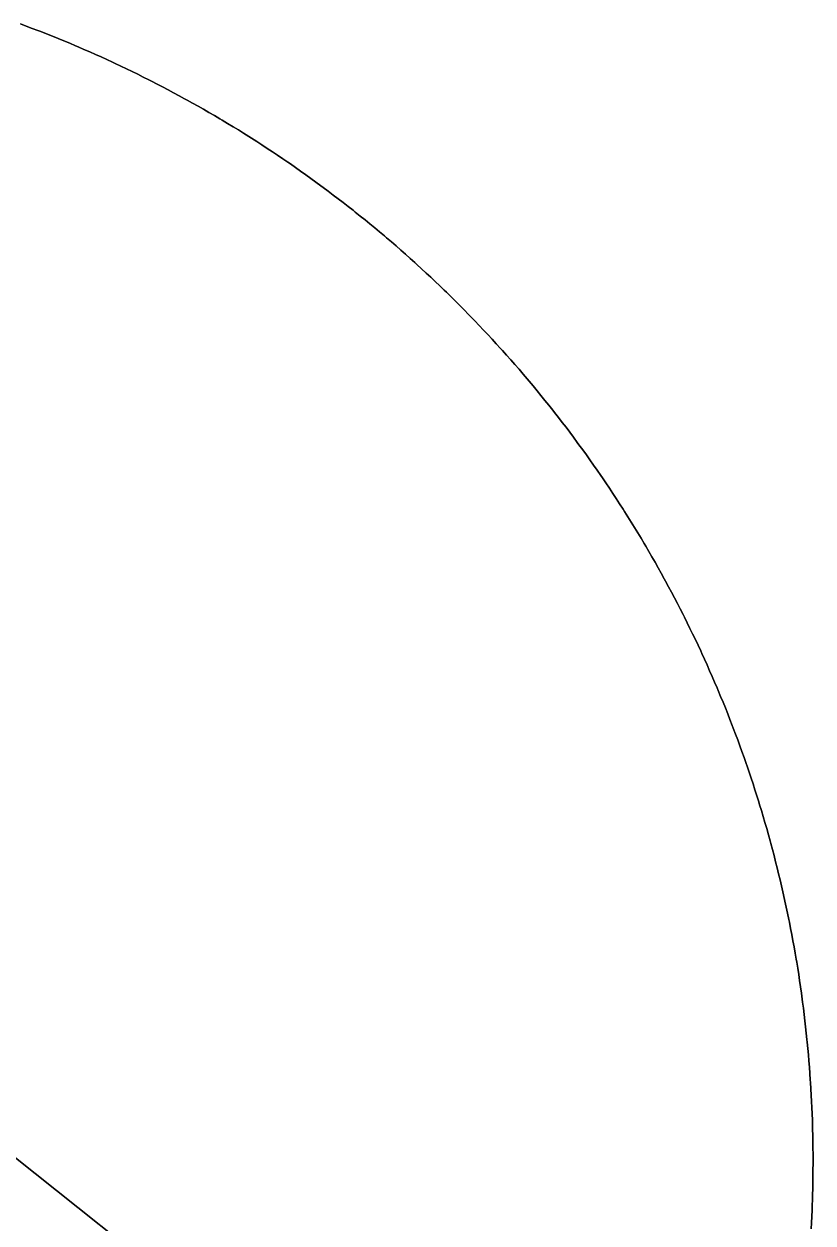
# Model space of a CAD drawing. Header units: metres. Extents: x 708058 to 716328, y 4237327 to 4243479.
# Drawn here: x 714373 to 716328, y 4240324 to 4243295 of the extents above; entities that cross this region are included whole.
import ezdxf

# ---------------------------------------------------------------- set-up
doc = ezdxf.new("R2010")
doc.units = ezdxf.units.M

msp = doc.modelspace()

# ---------------------------------------------------------------- linework, layer by layer
at = {"layer": 'AUX_LOC IAT'}
msp.add_polyline3d([(710852.4, 4243271.5, 107.7), (709995.8, 4237561.9, 107.7), (715039.4, 4239545.4, 13.8), (715091.9, 4239895.4, 13.8), (710852.4, 4243271.5, 107.7)], dxfattribs=at)
at = {"layer": 'AUX_RECNET LEAL'}
msp.add_polyline3d([(716323.7, 4240309, 235.9), (716324.5, 4240324.5, 235.9), (716325.3, 4240340, 235.9), (716326, 4240355.4, 235.9), (716326.6, 4240370.9, 235.9), (716326.8, 4240378.2, 235.9), (716327.3, 4240393.7, 235.9), (716327.7, 4240409.2, 235.9), (716328, 4240424.7, 235.9), (716328.3, 4240440.2, 235.9), (716328.4, 4240455.7, 235.9), (716328.5, 4240471.2, 235.9), (716328.5, 4240478.5, 235.9), (716328.5, 4240494, 235.9), (716328.3, 4240509.4, 235.9), (716328.1, 4240524.9, 235.9), (716327.9, 4240540.4, 235.9), (716327.5, 4240555.9, 235.9), (716327.1, 4240571.4, 235.9), (716326.8, 4240578.7, 235.9), (716326.3, 4240594.2, 235.9), (716325.6, 4240609.7, 235.9), (716324.9, 4240625.1, 235.9), (716324.1, 4240640.6, 235.9), (716323.3, 4240656.1, 235.9), (716322.3, 4240671.5, 235.9), (716321.8, 4240678.8, 235.9), (716320.8, 4240694.3, 235.9), (716319.6, 4240709.7, 235.9), (716318.4, 4240725.2, 235.9), (716317.1, 4240740.6, 235.9), (716315.7, 4240756, 235.9), (716314.2, 4240771.5, 235.9), (716313.5, 4240778.7, 235.9), (716311.9, 4240794.1, 235.9), (716310.2, 4240809.5, 235.9), (716308.5, 4240824.9, 235.9), (716306.7, 4240840.3, 235.9), (716304.7, 4240855.7, 235.9), (716302.8, 4240871.1, 235.9), (716301.8, 4240878.3, 235.9), (716299.7, 4240893.6, 235.9), (716297.5, 4240909, 235.9), (716295.3, 4240924.3, 235.9), (716292.9, 4240939.6, 235.9), (716290.5, 4240954.9, 235.9), (716288, 4240970.2, 235.9), (716286.8, 4240977.4, 235.9), (716284.2, 4240992.7, 235.9), (716281.5, 4241007.9, 235.9), (716278.7, 4241023.2, 235.9), (716275.9, 4241038.4, 235.9), (716272.9, 4241053.6, 235.9), (716269.9, 4241068.8, 235.9), (716268.5, 4241076, 235.9), (716265.4, 4241091.1, 235.9), (716262.2, 4241106.3, 235.9), (716258.9, 4241121.4, 235.9), (716255.5, 4241136.6, 235.9), (716252.1, 4241151.7, 235.9), (716248.6, 4241166.8, 235.9), (716246.9, 4241173.9, 235.9), (716243.3, 4241188.9, 235.9), (716239.6, 4241204, 235.9), (716235.8, 4241219, 235.9), (716231.9, 4241234, 235.9), (716228, 4241249, 235.9), (716224, 4241263.9, 235.9), (716222, 4241271, 235.9), (716217.9, 4241285.9, 235.9), (716213.7, 4241300.8, 235.9), (716209.4, 4241315.7, 235.9), (716205.1, 4241330.6, 235.9), (716200.6, 4241345.4, 235.9), (716196.1, 4241360.2, 235.9), (716194, 4241367.2, 235.9), (716189.3, 4241382, 235.9), (716184.6, 4241396.8, 235.9), (716179.9, 4241411.5, 235.9), (716175, 4241426.2, 235.9), (716170.1, 4241440.9, 235.9), (716165.1, 4241455.6, 235.9), (716162.7, 4241462.5, 235.9), (716157.6, 4241477.1, 235.9), (716152.4, 4241491.7, 235.9), (716147.1, 4241506.3, 235.9), (716141.8, 4241520.8, 235.9), (716136.3, 4241535.3, 235.9), (716130.9, 4241549.8, 235.9), (716128.2, 4241556.6, 235.9), (716122.6, 4241571.1, 235.9), (716117, 4241585.5, 235.9), (716111.2, 4241599.9, 235.9), (716105.4, 4241614.2, 235.9), (716099.5, 4241628.5, 235.9), (716093.5, 4241642.8, 235.9), (716090.7, 4241649.6, 235.9), (716084.6, 4241663.8, 235.9), (716078.4, 4241678, 235.9), (716072.2, 4241692.2, 235.9), (716065.9, 4241706.4, 235.9), (716059.5, 4241720.5, 235.9), (716053.1, 4241734.6, 235.9), (716050, 4241741.2, 235.9), (716043.5, 4241755.2, 235.9), (716036.8, 4241769.2, 235.9), (716030.1, 4241783.2, 235.9), (716023.4, 4241797.1, 235.9), (716016.5, 4241811, 235.9), (716009.6, 4241824.9, 235.9), (716006.3, 4241831.4, 235.9), (715999.3, 4241845.2, 235.9), (715992.2, 4241859, 235.9), (715985, 4241872.7, 235.9), (715977.8, 4241886.4, 235.9), (715970.5, 4241900.1, 235.9), (715963.1, 4241913.7, 235.9), (715959.6, 4241920.1, 235.9), (715952.2, 4241933.7, 235.9), (715944.6, 4241947.2, 235.9), (715937, 4241960.7, 235.9), (715929.3, 4241974.2, 235.9), (715921.5, 4241987.6, 235.9), (715913.7, 4242001, 235.9), (715910, 4242007.2, 235.9), (715902.1, 4242020.6, 235.9), (715894.1, 4242033.8, 235.9), (715886, 4242047.1, 235.9), (715877.9, 4242060.2, 235.9), (715869.7, 4242073.4, 235.9), (715861.4, 4242086.5, 235.9), (715857.5, 4242092.6, 235.9), (715849.1, 4242105.7, 235.9), (715840.7, 4242118.7, 235.9), (715832.2, 4242131.6, 235.9), (715823.6, 4242144.5, 235.9), (715815, 4242157.4, 235.9), (715806.3, 4242170.2, 235.9), (715802.2, 4242176.2, 235.9), (715793.4, 4242189, 235.9), (715784.5, 4242201.7, 235.9), (715775.6, 4242214.4, 235.9), (715766.6, 4242227, 235.9), (715757.5, 4242239.5, 235.9), (715748.4, 4242252.1, 235.9), (715744.1, 4242257.9, 235.9), (715734.9, 4242270.4, 235.9), (715725.6, 4242282.8, 235.9), (715716.2, 4242295.2, 235.9), (715706.8, 4242307.5, 235.9), (715697.3, 4242319.7, 235.9), (715687.8, 4242331.9, 235.9), (715683.3, 4242337.7, 235.9), (715673.7, 4242349.8, 235.9), (715664, 4242361.9, 235.9), (715654.2, 4242373.9, 235.9), (715644.4, 4242385.9, 235.9), (715634.5, 4242397.8, 235.9), (715624.6, 4242409.7, 235.9), (715619.9, 4242415.3, 235.9), (715609.8, 4242427.1, 235.9), (715599.7, 4242438.9, 235.9), (715589.6, 4242450.6, 235.9), (715579.4, 4242462.2, 235.9), (715569.1, 4242473.8, 235.9), (715558.8, 4242485.4, 235.9), (715553.9, 4242490.8, 235.9), (715543.5, 4242502.2, 235.9), (715533, 4242513.7, 235.9), (715522.5, 4242525, 235.9), (715511.9, 4242536.3, 235.9), (715501.2, 4242547.6, 235.9), (715490.5, 4242558.8, 235.9), (715485.4, 4242564, 235.9), (715474.6, 4242575.1, 235.9), (715463.8, 4242586.2, 235.9), (715452.9, 4242597.2, 235.9), (715441.9, 4242608.1, 235.9), (715430.9, 4242619, 235.9), (715419.8, 4242629.8, 235.9), (715414.6, 4242634.9, 235.9), (715403.4, 4242645.7, 235.9), (715392.2, 4242656.3, 235.9), (715380.9, 4242667, 235.9), (715369.6, 4242677.5, 235.9), (715358.2, 4242688, 235.9), (715346.8, 4242698.5, 235.9), (715341.4, 4242703.4, 235.9), (715329.8, 4242713.8, 235.9), (715318.3, 4242724.1, 235.9), (715306.7, 4242734.3, 235.9), (715295, 4242744.5, 235.9), (715283.3, 4242754.6, 235.9), (715271.5, 4242764.7, 235.9), (715265.9, 4242769.4, 235.9), (715254, 4242779.4, 235.9), (715242.1, 4242789.3, 235.9), (715230.2, 4242799.2, 235.9), (715218.2, 4242808.9, 235.9), (715206.1, 4242818.7, 235.9), (715194, 4242828.3, 235.9), (715188.3, 4242832.9, 235.9), (715176.1, 4242842.4, 235.9), (715163.9, 4242852, 235.9), (715151.6, 4242861.4, 235.9), (715139.3, 4242870.8, 235.9), (715126.9, 4242880.1, 235.9), (715114.5, 4242889.4, 235.9), (715108.6, 4242893.7, 235.9), (715096.1, 4242902.9, 235.9), (715083.6, 4242912, 235.9), (715071, 4242921, 235.9), (715058.3, 4242929.9, 235.9), (715045.7, 4242938.8, 235.9), (715032.9, 4242947.7, 235.9), (715026.9, 4242951.8, 235.9), (715014.1, 4242960.6, 235.9), (715001.3, 4242969.2, 235.9), (714988.4, 4242977.8, 235.9), (714975.5, 4242986.4, 235.9), (714962.5, 4242994.8, 235.9), (714949.5, 4243003.3, 235.9), (714943.4, 4243007.2, 235.9), (714930.3, 4243015.5, 235.9), (714917.2, 4243023.7, 235.9), (714904, 4243031.9, 235.9), (714890.8, 4243040, 235.9), (714877.5, 4243048, 235.9), (714864.3, 4243056, 235.9), (714858, 4243059.7, 235.9), (714844.6, 4243067.6, 235.9), (714831.2, 4243075.4, 235.9), (714817.8, 4243083.1, 235.9), (714804.3, 4243090.8, 235.9), (714790.8, 4243098.4, 235.9), (714777.3, 4243105.9, 235.9), (714770.9, 4243109.4, 235.9), (714757.3, 4243116.8, 235.9), (714743.6, 4243124.2, 235.9), (714730, 4243131.4, 235.9), (714716.3, 4243138.6, 235.9), (714702.5, 4243145.8, 235.9), (714688.7, 4243152.8, 235.9), (714682.2, 4243156.1, 235.9), (714668.4, 4243163.1, 235.9), (714654.5, 4243170, 235.9), (714640.6, 4243176.8, 235.9), (714626.6, 4243183.5, 235.9), (714612.6, 4243190.2, 235.9), (714598.6, 4243196.8, 235.9), (714592, 4243199.9, 235.9), (714577.9, 4243206.3, 235.9), (714563.8, 4243212.8, 235.9), (714549.7, 4243219.1, 235.9), (714535.5, 4243225.4, 235.9), (714521.3, 4243231.6, 235.9), (714507.1, 4243237.7, 235.9), (714500.4, 4243240.6, 235.9), (714486.1, 4243246.6, 235.9), (714471.8, 4243252.5, 235.9), (714457.4, 4243258.4, 235.9), (714443.1, 4243264.2, 235.9), (714428.7, 4243269.9, 235.9), (714414.3, 4243275.5, 235.9), (714407.4, 4243278.2, 235.9), (714393, 4243283.7, 235.9), (714378.5, 4243289.2, 235.9), (714364, 4243294.5, 235.9)], dxfattribs=at)
at = {"layer": 'FINAL_AUX_LOC IAT'}
msp.add_polyline3d([(711436.1, 4242806.7, 0), (713127.4, 4241459.8, 0), (714029.4, 4240741.6, 0), (715091.9, 4239895.4, 0), (715039.4, 4239545.4, 0), (713771.4, 4239046.7, 0), (711455.1, 4238135.8, 0)], dxfattribs=at)
at = {"layer": 'FINAL_AUX_RECNET LEAL'}
for points in [[(714364, 4243294.5, 0), (714378.5, 4243289.2, 0), (714393, 4243283.7, 0), (714407.4, 4243278.2, 0), (714414.3, 4243275.5, 0), (714428.7, 4243269.9, 0), (714443.1, 4243264.2, 0), (714457.4, 4243258.4, 0), (714471.8, 4243252.5, 0), (714486.1, 4243246.6, 0), (714500.4, 4243240.6, 0), (714507.1, 4243237.7, 0), (714521.3, 4243231.6, 0), (714535.5, 4243225.4, 0), (714549.7, 4243219.1, 0), (714563.8, 4243212.8, 0), (714577.9, 4243206.3, 0), (714592, 4243199.9, 0), (714598.6, 4243196.8, 0), (714612.6, 4243190.2, 0), (714626.6, 4243183.5, 0), (714640.6, 4243176.8, 0), (714654.5, 4243170, 0), (714668.4, 4243163.1, 0), (714682.2, 4243156.1, 0), (714688.7, 4243152.8, 0), (714702.5, 4243145.8, 0), (714716.3, 4243138.6, 0), (714730, 4243131.4, 0), (714743.6, 4243124.2, 0), (714757.3, 4243116.8, 0), (714770.9, 4243109.4, 0), (714777.3, 4243105.9, 0), (714790.8, 4243098.4, 0), (714804.3, 4243090.8, 0), (714817.8, 4243083.1, 0), (714831.2, 4243075.4, 0), (714844.6, 4243067.6, 0), (714858, 4243059.7, 0), (714864.3, 4243056, 0), (714877.5, 4243048, 0), (714890.8, 4243040, 0), (714904, 4243031.9, 0), (714917.2, 4243023.7, 0), (714930.3, 4243015.5, 0), (714943.4, 4243007.2, 0), (714949.5, 4243003.3, 0), (714962.5, 4242994.8, 0), (714975.5, 4242986.4, 0), (714988.4, 4242977.8, 0), (715001.3, 4242969.2, 0), (715014.1, 4242960.6, 0), (715026.9, 4242951.8, 0), (715032.9, 4242947.7, 0), (715045.7, 4242938.8, 0), (715058.3, 4242929.9, 0), (715071, 4242921, 0), (715083.6, 4242912, 0), (715096.1, 4242902.9, 0), (715108.6, 4242893.7, 0), (715114.5, 4242889.4, 0), (715126.9, 4242880.1, 0), (715139.3, 4242870.8, 0), (715151.6, 4242861.4, 0), (715163.9, 4242852, 0), (715176.1, 4242842.4, 0), (715188.3, 4242832.9, 0), (715194, 4242828.3, 0), (715206.1, 4242818.7, 0), (715218.2, 4242808.9, 0), (715230.2, 4242799.2, 0), (715242.1, 4242789.3, 0), (715254, 4242779.4, 0), (715265.9, 4242769.4, 0), (715271.5, 4242764.7, 0), (715283.3, 4242754.6, 0), (715295, 4242744.5, 0), (715306.7, 4242734.3, 0), (715318.3, 4242724.1, 0), (715329.8, 4242713.8, 0), (715341.4, 4242703.4, 0), (715346.8, 4242698.5, 0), (715358.2, 4242688, 0), (715369.6, 4242677.5, 0), (715380.9, 4242667, 0), (715392.2, 4242656.3, 0), (715403.4, 4242645.7, 0), (715414.6, 4242634.9, 0), (715419.8, 4242629.8, 0), (715430.9, 4242619, 0), (715441.9, 4242608.1, 0), (715452.9, 4242597.2, 0), (715463.8, 4242586.2, 0), (715474.6, 4242575.1, 0), (715485.4, 4242564, 0), (715490.5, 4242558.8, 0), (715501.2, 4242547.6, 0), (715511.9, 4242536.3, 0), (715522.5, 4242525, 0), (715533, 4242513.7, 0), (715543.5, 4242502.2, 0), (715553.9, 4242490.8, 0), (715558.8, 4242485.4, 0), (715569.1, 4242473.8, 0), (715579.4, 4242462.2, 0), (715589.6, 4242450.6, 0), (715599.7, 4242438.9, 0), (715609.8, 4242427.1, 0), (715619.9, 4242415.3, 0), (715624.6, 4242409.7, 0), (715634.5, 4242397.8, 0), (715644.4, 4242385.9, 0), (715654.2, 4242373.9, 0), (715664, 4242361.9, 0), (715673.7, 4242349.8, 0), (715683.3, 4242337.7, 0), (715687.8, 4242331.9, 0), (715697.3, 4242319.7, 0), (715706.8, 4242307.5, 0), (715716.2, 4242295.2, 0), (715725.6, 4242282.8, 0), (715734.9, 4242270.4, 0), (715744.1, 4242257.9, 0), (715748.4, 4242252.1, 0), (715757.5, 4242239.5, 0), (715766.6, 4242227, 0), (715775.6, 4242214.4, 0), (715784.5, 4242201.7, 0), (715793.4, 4242189, 0), (715802.2, 4242176.2, 0), (715806.3, 4242170.2, 0), (715815, 4242157.4, 0), (715823.6, 4242144.5, 0), (715832.2, 4242131.6, 0), (715840.7, 4242118.7, 0), (715849.1, 4242105.7, 0), (715857.5, 4242092.6, 0), (715861.4, 4242086.5, 0), (715869.7, 4242073.4, 0), (715877.9, 4242060.2, 0), (715886, 4242047.1, 0), (715894.1, 4242033.8, 0), (715902.1, 4242020.6, 0), (715910, 4242007.2, 0), (715913.7, 4242001, 0), (715921.5, 4241987.6, 0), (715929.3, 4241974.2, 0), (715937, 4241960.7, 0), (715944.6, 4241947.2, 0), (715952.2, 4241933.7, 0), (715959.6, 4241920.1, 0), (715963.1, 4241913.7, 0), (715970.5, 4241900.1, 0), (715977.8, 4241886.4, 0), (715985, 4241872.7, 0), (715992.2, 4241859, 0), (715999.3, 4241845.2, 0), (716006.3, 4241831.4, 0), (716009.6, 4241824.9, 0), (716016.5, 4241811, 0), (716023.4, 4241797.1, 0), (716030.1, 4241783.2, 0), (716036.8, 4241769.2, 0), (716043.5, 4241755.2, 0), (716050, 4241741.2, 0), (716053.1, 4241734.6, 0), (716059.5, 4241720.5, 0), (716065.9, 4241706.4, 0), (716072.2, 4241692.2, 0), (716078.4, 4241678, 0), (716084.6, 4241663.8, 0), (716090.7, 4241649.6, 0), (716093.5, 4241642.8, 0), (716099.5, 4241628.5, 0), (716105.4, 4241614.2, 0), (716111.2, 4241599.9, 0), (716117, 4241585.5, 0), (716122.6, 4241571.1, 0), (716128.2, 4241556.6, 0), (716130.9, 4241549.8, 0), (716136.3, 4241535.3, 0), (716141.8, 4241520.8, 0), (716147.1, 4241506.3, 0), (716152.4, 4241491.7, 0), (716157.6, 4241477.1, 0), (716162.7, 4241462.5, 0), (716165.1, 4241455.6, 0), (716170.1, 4241440.9, 0), (716175, 4241426.2, 0), (716179.9, 4241411.5, 0), (716184.6, 4241396.8, 0), (716189.3, 4241382, 0), (716194, 4241367.2, 0), (716196.1, 4241360.2, 0), (716200.6, 4241345.4, 0), (716205.1, 4241330.6, 0), (716209.4, 4241315.7, 0), (716213.7, 4241300.8, 0), (716217.9, 4241285.9, 0), (716222, 4241271, 0), (716224, 4241263.9, 0), (716228, 4241249, 0), (716231.9, 4241234, 0), (716235.8, 4241219, 0), (716239.6, 4241204, 0), (716243.3, 4241188.9, 0), (716246.9, 4241173.9, 0), (716248.6, 4241166.8, 0), (716252.1, 4241151.7, 0), (716255.5, 4241136.6, 0), (716258.9, 4241121.4, 0), (716262.2, 4241106.3, 0), (716265.4, 4241091.1, 0), (716268.5, 4241076, 0), (716269.9, 4241068.8, 0), (716272.9, 4241053.6, 0), (716275.9, 4241038.4, 0), (716278.7, 4241023.2, 0), (716281.5, 4241007.9, 0), (716284.2, 4240992.7, 0), (716286.8, 4240977.4, 0), (716288, 4240970.2, 0), (716290.5, 4240954.9, 0), (716292.9, 4240939.6, 0), (716295.3, 4240924.3, 0), (716297.5, 4240909, 0), (716299.7, 4240893.6, 0), (716301.8, 4240878.3, 0), (716302.8, 4240871.1, 0), (716304.7, 4240855.7, 0), (716306.7, 4240840.3, 0), (716308.5, 4240824.9, 0), (716310.2, 4240809.5, 0), (716311.9, 4240794.1, 0), (716313.5, 4240778.7, 0), (716314.2, 4240771.5, 0), (716315.7, 4240756, 0), (716317.1, 4240740.6, 0), (716318.4, 4240725.2, 0), (716319.6, 4240709.7, 0), (716320.8, 4240694.3, 0), (716321.8, 4240678.8, 0), (716322.3, 4240671.5, 0), (716323.3, 4240656.1, 0), (716324.1, 4240640.6, 0), (716324.9, 4240625.1, 0), (716325.6, 4240609.7, 0), (716326.3, 4240594.2, 0), (716326.8, 4240578.7, 0), (716327.1, 4240571.4, 0), (716327.5, 4240555.9, 0), (716327.9, 4240540.4, 0), (716328.1, 4240524.9, 0), (716328.3, 4240509.4, 0), (716328.5, 4240494, 0), (716328.5, 4240478.5, 0), (716328.5, 4240471.2, 0), (716328.4, 4240455.7, 0), (716328.3, 4240440.2, 0), (716328, 4240424.7, 0), (716327.7, 4240409.2, 0), (716327.3, 4240393.7, 0), (716326.8, 4240378.2, 0), (716326.6, 4240370.9, 0), (716326, 4240355.4, 0), (716325.3, 4240340, 0), (716324.5, 4240324.5, 0), (716323.7, 4240309, 0)], [(715091.9, 4239895.4, 0), (714029.4, 4240741.6, 0)]]:
    msp.add_polyline3d(points, dxfattribs=at)

doc.saveas('drawing.dxf')
